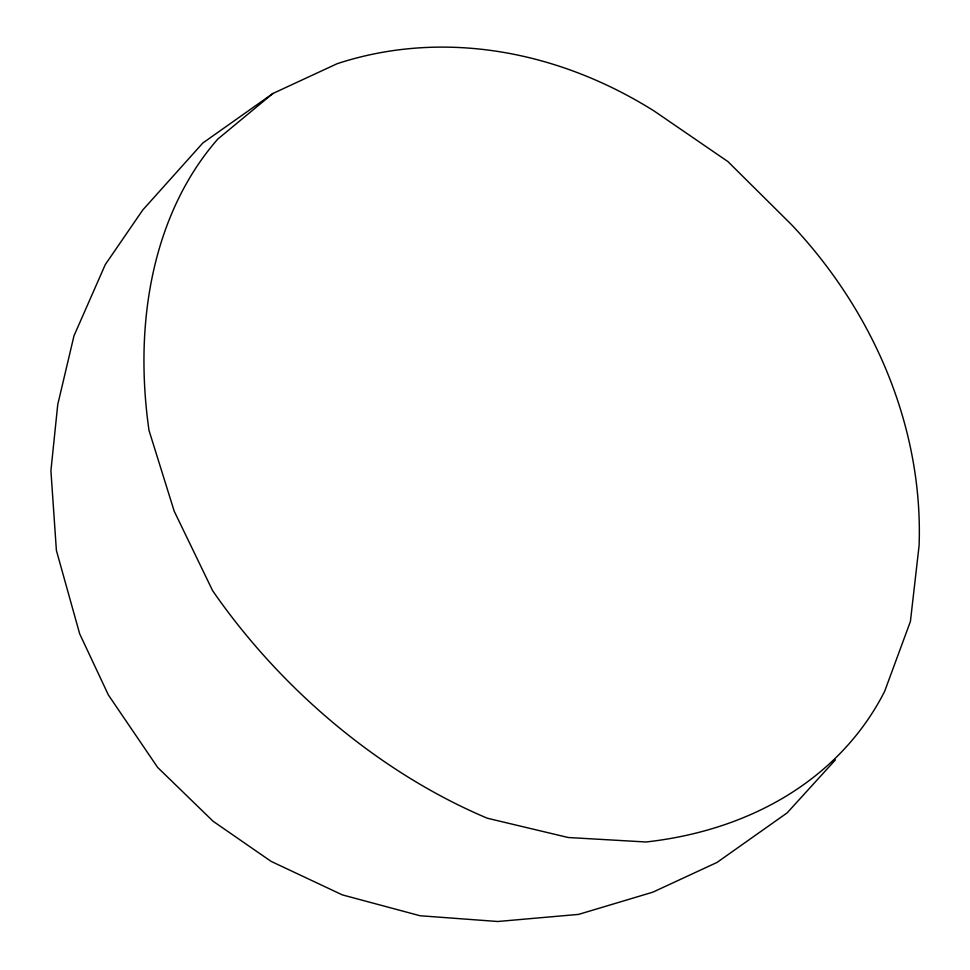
<?xml version="1.0" encoding="UTF-8"?>
<svg xmlns="http://www.w3.org/2000/svg" width="970" height="970" viewBox="0 0 970 970"><rect width="100%" height="100%" fill="white"/><g stroke="black" fill="none" stroke-linecap="round" stroke-linejoin="round"><path stroke-width="1.45" d="M835.4 759.874L787.167 812.86L717.036 862.427L652.81 892.182L578.605 914.383L497.731 921.5L420.095 915.753L342.301 894.873L271.115 861.384L213.109 821.263L157.637 767.415L108.385 694.981L79.673 633.834L56.393 550.451L50.913 470.717L57.751 404.538L73.999 335.778L105.293 264.58L142.748 210.017L202.803 143.026L272.922 93.472L337.148 63.705A444.551 377.536 62.2 0 1 654.447 111.21L727.924 161.59L791.823 224.979A444.551 388.012 37.6 0 1 919.087 545.649L910.418 621.43L884.664 691.307A444.551 333.959 31 0 1 646.032 841.984L568.214 837.51L487.376 818.243A444.551 290.066 44.9 0 1 212.624 590.694L174.212 511.214L148.992 430.353A444.551 316.996 61.1 0 1 217.826 139.049L272.922 93.472"/></g></svg>
